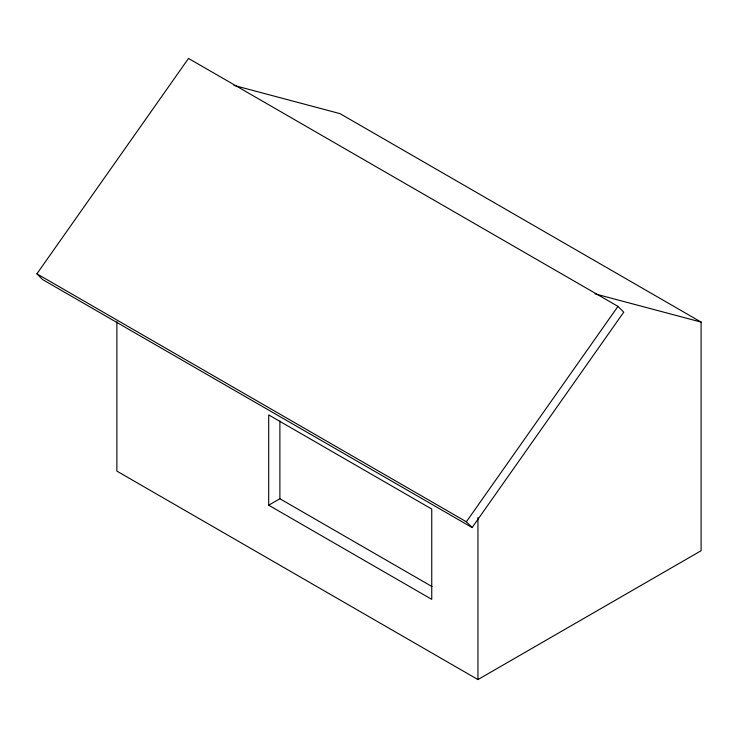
<?xml version="1.0" encoding="UTF-8"?>
<svg xmlns="http://www.w3.org/2000/svg" width="738" height="738" viewBox="0 0 738 738"><rect width="100%" height="100%" fill="white"/><g stroke="black" fill="none" stroke-linecap="round" stroke-linejoin="round"><path stroke-width="1.11" d="M36.9 273.826L188.504 58.431L617.983 306.381L623.739 312.156L472.126 527.559L42.656 279.601L36.9 273.826L466.37 521.775L472.126 527.559M466.37 521.775L617.983 306.381M268.697 505.207L431.748 599.348L431.748 509.054L268.697 414.922L268.697 505.207L279.886 498.74L432.007 586.572M116.872 321.75L116.872 471.112L477.947 679.569L701.1 550.732L701.1 322.091L340.024 113.634L233.974 85.414M595.049 293.872L701.1 322.091M477.947 517.569L477.947 679.569M279.886 421.029L279.886 498.74"/></g></svg>
